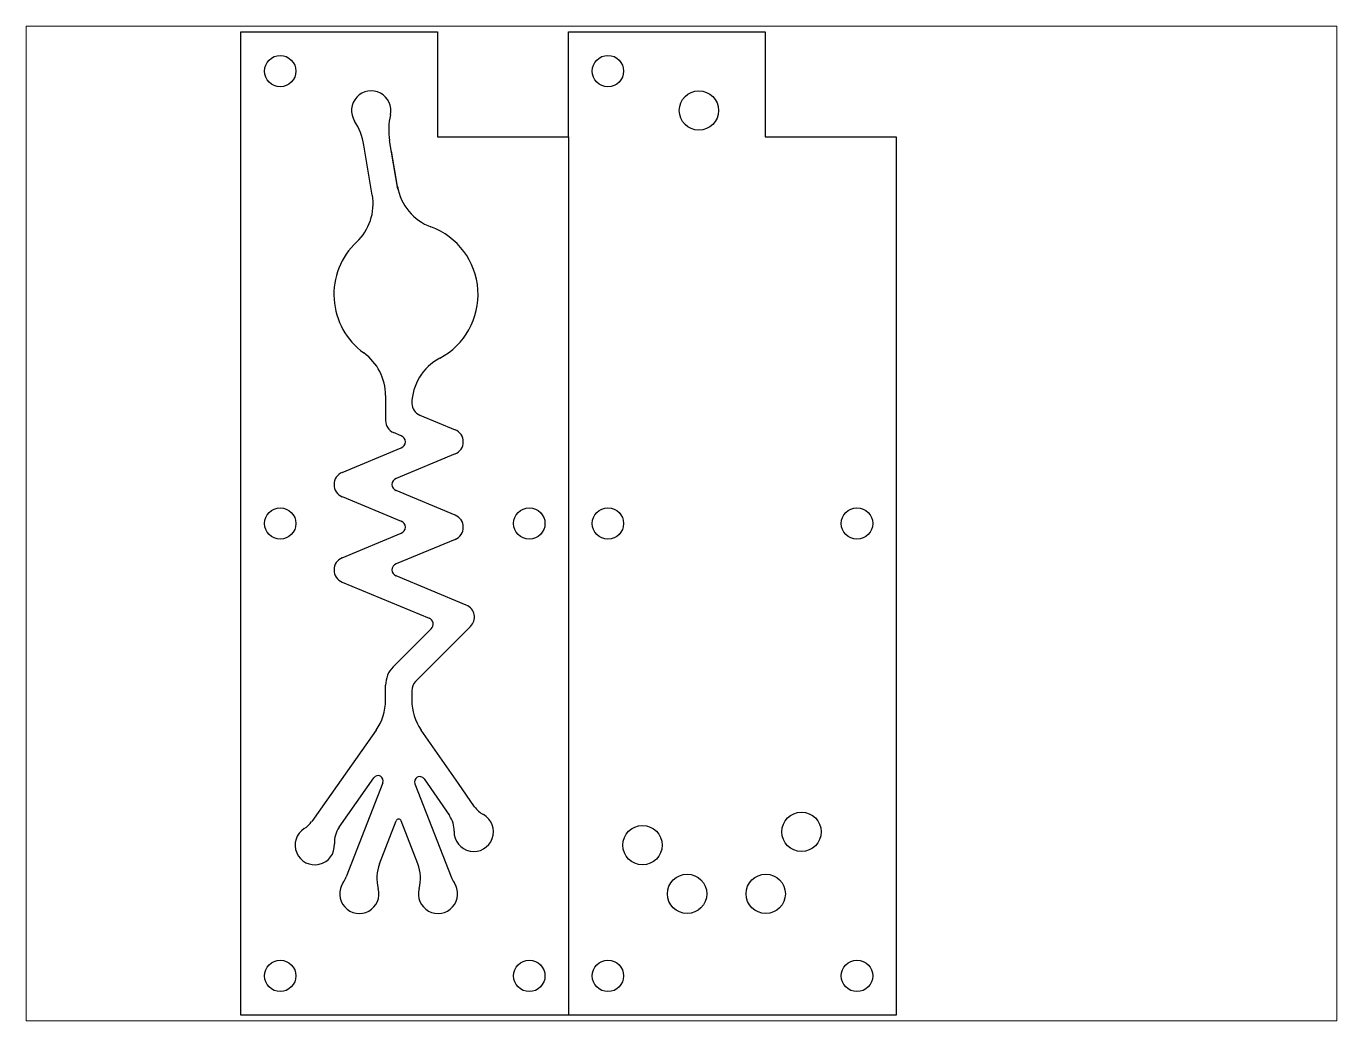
# Paper-space layout 'Layout1' of a CAD drawing. Header units: millimetres. Extents: x 26 to 231, y 20 to 176.
# The model-space entities are those that its viewports show. They can reach past a viewport. Long polylines and large blocks are cut down to what shows.
import ezdxf

# ---------------------------------------------------------------- set-up
doc = ezdxf.new("R2010")
doc.units = ezdxf.units.MM

msp = doc.modelspace()

# ---------------------------------------------------------------- linework, layer by layer
at = {"color": 1}
for p, q in [((1905.436, 1506.858), (1905.436, 1498.858)), ((1930.436, 1506.858), (1930.436, 1498.858)), ((1905.436, 1498.858), (1915.436, 1498.858)), ((1930.436, 1498.858), (1940.436, 1498.858)), ((1900.465, 1494.411), (1899.815, 1498.223)), ((1902.418, 1494.854), (1901.786, 1498.559)), ((1902.383, 1495.061), (1901.921, 1497.768)), ((1901.474, 1479.12), (1901.474, 1477.212)), ((1904.091, 1477.624), (1906.787, 1476.508)), ((1902.676, 1476.046), (1902.091, 1476.288)), ((1898.162, 1473.252), (1902.676, 1475.122)), ((1906.787, 1474.66), (1902.273, 1472.79)), ((1906.787, 1469.997), (1902.273, 1471.867)), ((1898.162, 1471.405), (1902.676, 1469.535)), ((1898.162, 1466.741), (1902.676, 1468.611)), ((1906.787, 1468.149), (1902.273, 1466.279)), ((1898.162, 1464.893), (1904.795, 1462.146)), ((1907.634, 1463.134), (1902.273, 1465.355)), ((1902.436, 1458.809), (1904.957, 1461.33)), ((1907.959, 1461.503), (1905.733, 1459.278)), ((1902.436, 1458.809), (1902.06, 1458.433)), ((1905.733, 1459.278), (1903.767, 1457.311)), ((1901.474, 1455.89), (1901.474, 1457.018)), ((1903.474, 1456.604), (1903.474, 1455.89)), ((1900.745, 1453.588), (1896.989, 1448.251)), ((1907.03, 1449.518), (1904.189, 1453.608)), ((1897.931, 1446.191), (1900.57, 1449.961)), ((1904.409, 1449.882), (1906.348, 1447.078)), ((1901.271, 1449.587), (1898.475, 1442.399)), ((1903.707, 1449.509), (1906.473, 1442.399)), ((1908.27, 1447.756), (1907.03, 1449.518)), ((1896.989, 1448.251), (1895.848, 1446.629)), ((1901.013, 1443.406), (1902.287, 1446.683)), ((1903.935, 1443.406), (1902.66, 1446.683)), ((1897.558, 1444.826), (1897.576, 1444.826))]:
    msp.add_line(p, q, dxfattribs=at)
for points in [[(1915.436, 1498.858), (1915.436, 1431.858), (1890.436, 1431.858), (1890.436, 1506.858), (1905.436, 1506.858)], [(1915.436, 1498.858), (1915.436, 1506.858), (1930.436, 1506.858)], [(1940.436, 1498.858), (1940.436, 1431.858), (1915.436, 1431.858)]]:
    msp.add_lwpolyline(points, dxfattribs=at)
for centre, radius in [((1893.436, 1503.858), 1.2), ((1918.436, 1503.858), 1.2), ((1925.38, 1500.855), 1.5), ((1893.436, 1469.358), 1.2), ((1912.436, 1469.358), 1.2), ((1918.436, 1469.358), 1.2), ((1937.436, 1469.358), 1.2), ((1933.202, 1445.843), 1.5), ((1921.076, 1444.826), 1.5), ((1924.474, 1441.11), 1.5), ((1930.474, 1441.11), 1.5), ((1893.436, 1434.858), 1.2), ((1912.436, 1434.858), 1.2), ((1918.436, 1434.858), 1.2), ((1937.436, 1434.858), 1.2)]:
    msp.add_circle(centre, radius, dxfattribs=at)
for centre, radius, start, end in [((1900.38, 1500.855), 1.5, 347.05595, 212.29568), ((1894.886, 1497.383), 5, 9.67581, 32.29568), ((1906.715, 1499.399), 5, 167.05595, 189.67581), ((1906.326, 1495.734), 4, 189.67581, 249.72859), ((1896.522, 1493.738), 4, 313.27843, 9.67581), ((1903.034, 1486.822), 5.5, 297.85958, 69.72859), ((1903.034, 1486.822), 5.5, 133.27843, 234.17402), ((1897.474, 1479.12), 4, 0, 54.17402), ((1907.474, 1478.423), 4, 117.85958, 178.80496), ((1904.474, 1478.548), 1, 182.39022, 247.5), ((1902.474, 1477.212), 1, 180, 247.5), ((1902.484, 1475.584), 0.5, 292.5, 67.5), ((1906.404, 1475.584), 1, 292.5, 67.5), ((1898.544, 1472.328), 1, 112.5, 247.5), ((1902.464, 1472.328), 0.5, 112.5, 247.5), ((1906.404, 1469.073), 1, 292.5, 67.5), ((1902.484, 1469.073), 0.5, 292.5, 67.5), ((1898.544, 1465.817), 1, 112.5, 247.5), ((1902.464, 1465.817), 0.5, 112.5, 247.5), ((1907.252, 1462.21), 1, 315, 67.5), ((1904.604, 1461.684), 0.5, 315, 67.5), ((1903.474, 1457.018), 2, 135, 180), ((1904.474, 1456.604), 1, 135, 180), ((1897.474, 1455.89), 4, 324.86394, 0), ((1907.474, 1455.89), 4, 180, 214.79192), ((1900.898, 1449.732), 0.4, 338.74567, 145), ((1904.08, 1449.654), 0.4, 34.66885, 201.25433), ((1909.912, 1448.897), 2, 214.79192, 240.74212), ((1894.199, 1447.78), 2, 302.42734, 324.86394), ((1902.474, 1446.611), 0.2, 21.25433, 158.74567), ((1904.703, 1445.94), 2, 358.416, 34.66885), ((1908.202, 1445.843), 1.5, 178.416, 60.74212), ((1896.076, 1444.826), 1.5, 122.42734, 3.56692), ((1899.569, 1445.044), 2, 145, 183.56692), ((1903.809, 1442.318), 3, 158.74567, 195.5729), ((1901.139, 1442.318), 3, 344.4271, 21.25433), ((1899.474, 1441.11), 1.5, 144.87725, 15.5729), ((1896.611, 1443.124), 2, 324.87725, 338.74567), ((1905.474, 1441.11), 1.5, 164.4271, 35.12275), ((1908.337, 1443.124), 2, 201.25433, 215.12275)]:
    msp.add_arc(centre, radius, start, end, dxfattribs=at)

psp = doc.layouts.get("Layout1")

# ---------------------------------------------------------------- viewports
at = {"layer": '0', "view_target_point": (1924.049, 1469.358)}
psp.add_viewport(center=(128.5, 97.5), size=(205.6, 156), view_center_point=(0, 0), view_height=75.85551, dxfattribs=at)

doc.saveas('drawing.dxf')
